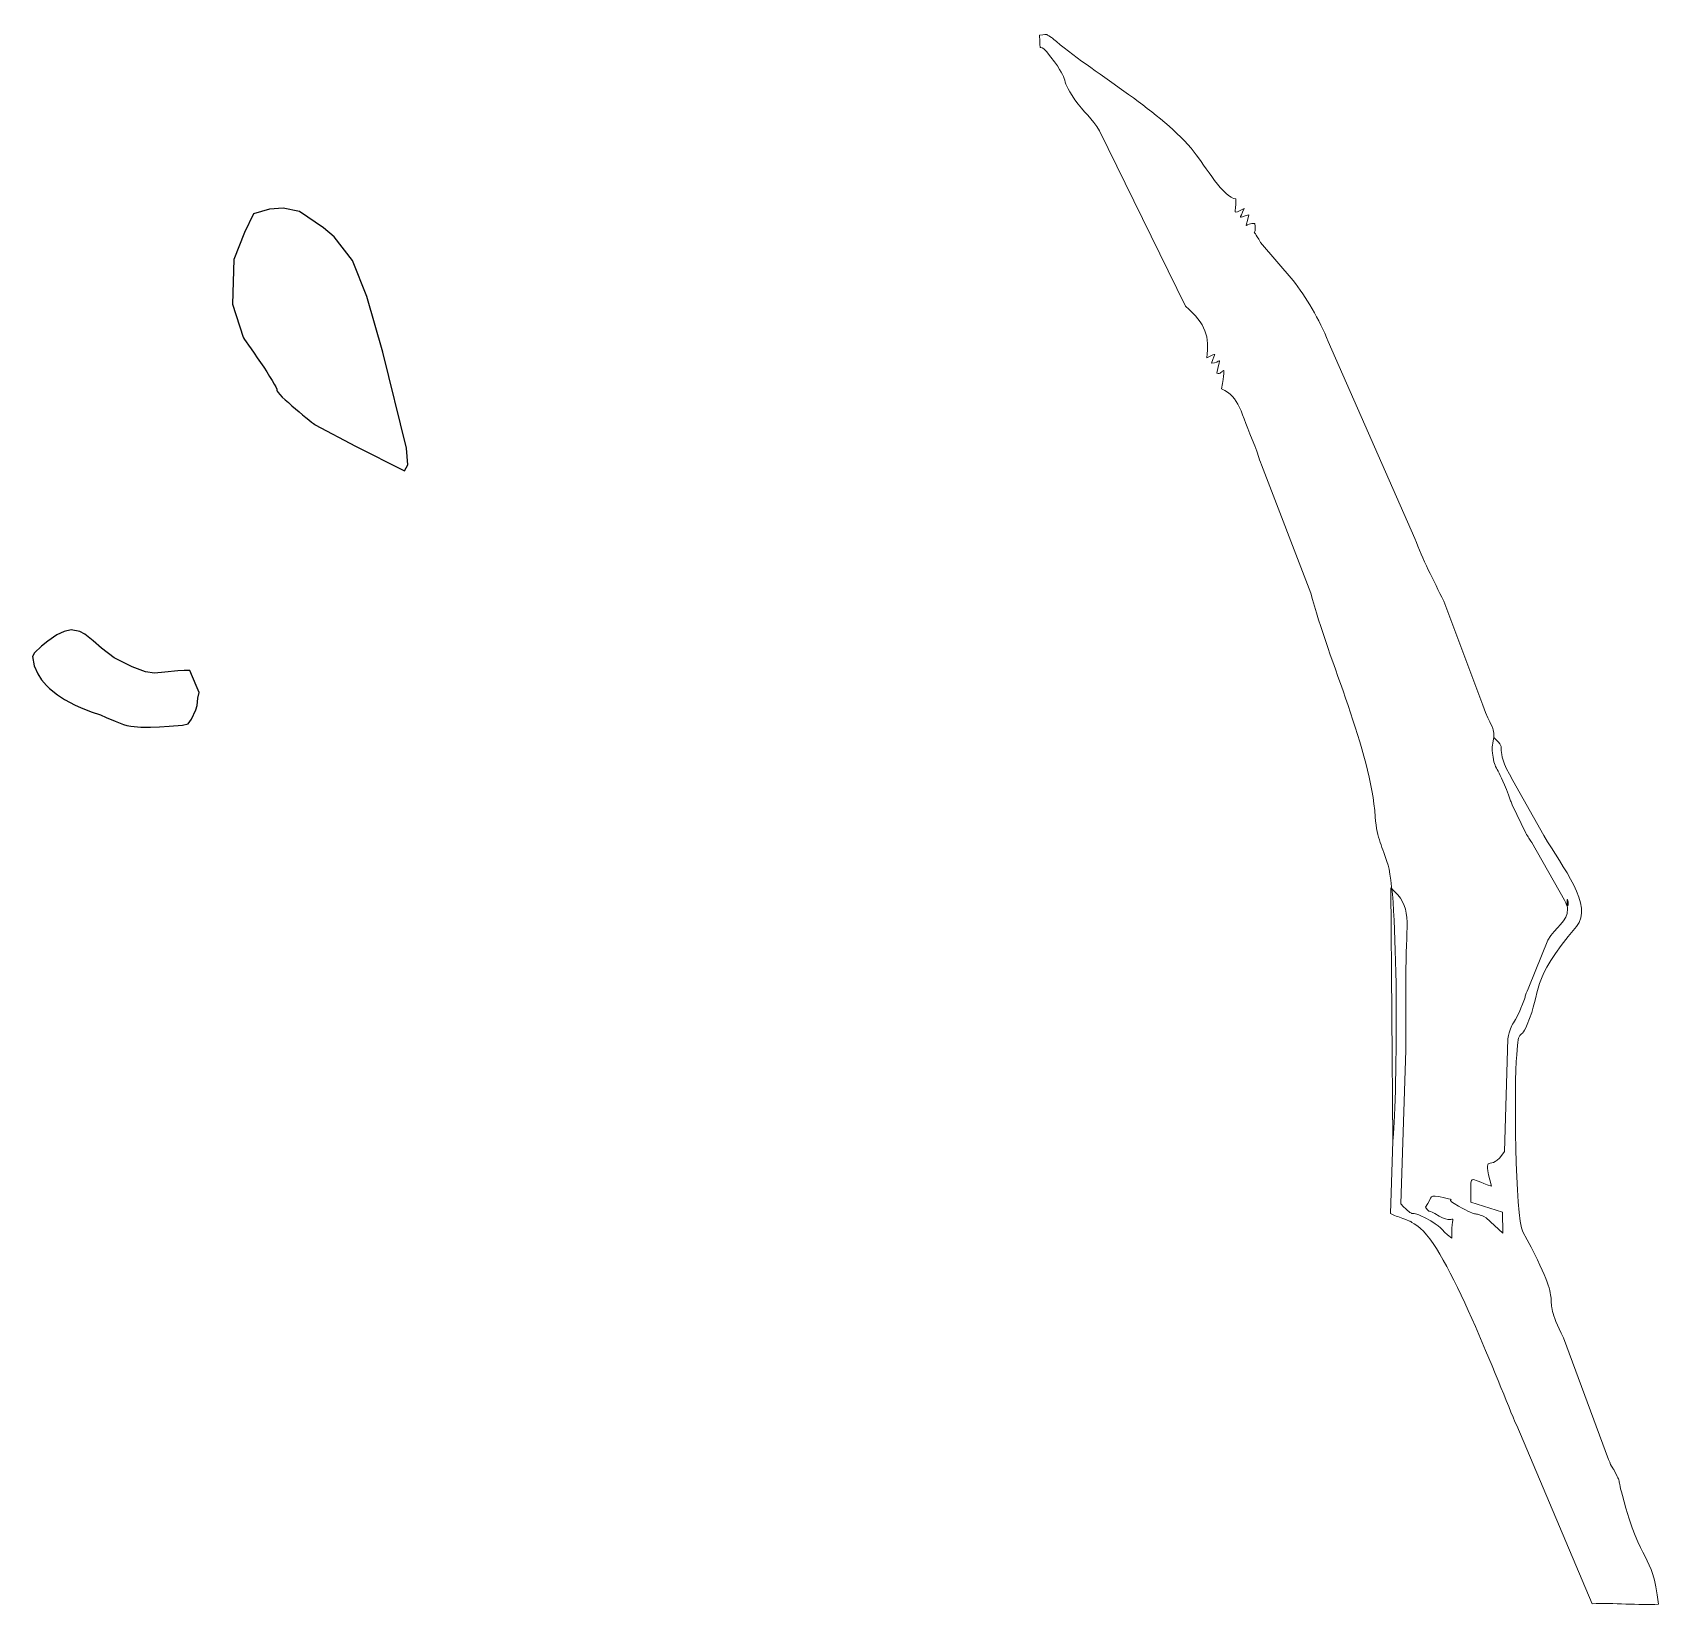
# Model space of a CAD drawing. Header units: millimetres. Extents: x -626 to 457, y -98 to 273.
# Drawn here: x -524.5 to -474.1, y 128.4 to 177.1 of the extents above; entities that cross this region are included whole.
import ezdxf

# ---------------------------------------------------------------- set-up
doc = ezdxf.new("R2010")
doc.units = ezdxf.units.MM
doc.header["$MEASUREMENT"] = 0
doc.layers.add('Layer 1', color=7, linetype='Continuous')

msp = doc.modelspace()

# ---------------------------------------------------------------- linework, layer by layer
at = {"layer": 'Layer 1', "color": 250, "lineweight": 9}
for points, knots in [([(-488.7794, 168.597), (-488.1411, 168.0539), (-488.0339, 167.6456), (-488.1186, 167.0065), (-488.1186, 167.0065), (-487.7791, 167.1509), (-487.8518, 167.1822), (-487.9741, 166.8384), (-487.9741, 166.8384), (-487.6944, 166.8154), (-487.6755, 167.1624), (-487.805, 166.5226), (-487.805, 166.5226), (-487.621, 166.4388), (-487.5037, 166.9874), (-487.6633, 166.0452), (-487.6633, 166.0452), (-487.0904, 165.7718), (-487.0931, 165.3599), (-486.634, 164.2712), (-486.634, 164.2712), (-486.5362, 164.0392), (-486.5245, 163.9228), (-486.4255, 163.69), (-486.4255, 163.69), (-486.4255, 163.69), (-484.9022, 159.7131), (-484.9022, 159.7131), (-484.9022, 159.7131), (-484.3326, 157.5839), (-483.0508, 154.8738), (-482.9009, 152.786), (-482.9009, 152.786), (-482.8482, 152.0539), (-482.682, 151.8945), (-482.5063, 151.2922), (-482.5063, 151.2922), (-482.1565, 150.0932), (-482.2286, 143.6905), (-482.3611, 142.7362), (-482.3611, 142.7362), (-482.3611, 142.7362), (-482.423, 150.5823), (-482.423, 150.5823), (-482.423, 150.5823), (-481.7228, 150.0085), (-481.95, 149.5411), (-481.9517, 148.0724), (-481.9517, 148.0724), (-481.9528, 147.2356), (-481.9517, 146.3986), (-481.9517, 145.5615), (-481.9517, 145.5615), (-481.9517, 145.5615), (-482.1087, 140.7971), (-482.1087, 140.7971), (-482.1087, 140.7971), (-481.5959, 140.2848), (-481.946, 140.6705), (-481.3766, 140.3725), (-481.3766, 140.3725), (-480.7753, 140.0579), (-480.9407, 140.0494), (-480.5327, 139.7362), (-480.5327, 139.7362), (-480.5431, 140.7852), (-480.287, 140.0042), (-481.0602, 140.4957), (-481.0602, 140.4957), (-481.3195, 140.6607), (-481.1703, 140.462), (-481.3462, 140.697), (-481.3462, 140.697), (-481.0956, 141.038), (-481.3012, 141.1094), (-480.7572, 140.9861), (-480.7572, 140.9861), (-480.3364, 140.8907), (-480.7451, 140.9847), (-480.4588, 140.8097), (-480.4588, 140.8097), (-479.6648, 140.3247), (-479.9035, 140.5993), (-479.4661, 140.3671), (-479.4661, 140.3671), (-479.4661, 140.3671), (-478.9547, 139.8887), (-478.9547, 139.8887), (-478.9547, 139.8887), (-478.9547, 139.8887), (-478.9593, 140.5402), (-478.9593, 140.5402), (-478.9593, 140.5402), (-478.9593, 140.5402), (-479.9404, 140.8538), (-479.9404, 140.8538), (-479.9404, 140.8538), (-479.9393, 141.8122), (-480.0425, 141.5679), (-479.3039, 141.3496), (-479.3039, 141.3496), (-479.6023, 142.5143), (-479.3248, 141.6901), (-478.9037, 142.4231), (-478.9037, 142.4231), (-478.9037, 142.4231), (-478.7961, 145.9074), (-478.7961, 145.9074), (-478.7961, 145.9074), (-478.6973, 146.4931), (-478.5951, 146.2479), (-478.283, 147.1401), (-478.283, 147.1401), (-478.2686, 147.1814), (-478.2591, 147.2254), (-478.2435, 147.2669), (-478.2435, 147.2669), (-478.2254, 147.3162), (-478.1676, 147.4641), (-478.1464, 147.5106), (-478.1464, 147.5106), (-478.1464, 147.5106), (-477.5543, 148.9635), (-477.5543, 148.9635), (-477.5543, 148.9635), (-477.3385, 149.372), (-476.9202, 149.542), (-476.9478, 149.9314), (-476.9478, 149.9314), (-477.0034, 150.7156), (-476.819, 149.6339), (-477.0396, 150.2055), (-477.0396, 150.2055), (-477.0396, 150.2055), (-478.0571, 151.9939), (-478.0571, 151.9939), (-478.0571, 151.9939), (-478.1197, 152.0903), (-478.1696, 152.1561), (-478.2397, 152.2828), (-478.2397, 152.2828), (-478.2397, 152.2828), (-478.6628, 153.1577), (-478.6628, 153.1577), (-478.6628, 153.1577), (-478.6787, 153.1981), (-478.6937, 153.2392), (-478.7082, 153.2802), (-478.7082, 153.2802), (-479.0978, 154.3735), (-479.181, 154.1789), (-479.2529, 154.6371), (-479.2529, 154.6371), (-479.3096, 154.9994), (-479.2759, 154.9294), (-479.2281, 155.2378), (-479.2281, 155.2378), (-479.2223, 155.6704), (-479.3313, 155.538), (-479.5697, 156.246), (-479.5697, 156.246), (-479.5697, 156.246), (-480.7764, 159.4638), (-480.7764, 159.4638), (-480.7764, 159.4638), (-481.0964, 160.1095), (-481.4481, 160.7721), (-481.6726, 161.4019), (-481.6726, 161.4019), (-481.6726, 161.4019), (-484.3573, 167.5099), (-484.3573, 167.5099), (-484.3573, 167.5099), (-484.6266, 168.1768), (-485.0549, 168.9009), (-485.446, 169.4001), (-485.446, 169.4001), (-485.446, 169.4001), (-486.4559, 170.5757), (-486.4559, 170.5757), (-486.4559, 170.5757), (-486.7849, 171.1747), (-486.5881, 170.5902), (-486.629, 171.1632), (-486.629, 171.1632), (-486.9243, 171.2066), (-486.9615, 170.8574), (-486.8153, 171.4355), (-486.8153, 171.4355), (-487.1754, 171.3215), (-487.1067, 171.2776), (-486.9578, 171.6223), (-486.9578, 171.6223), (-487.3667, 171.4466), (-487.2155, 171.4327), (-487.2195, 171.9241), (-487.2195, 171.9241), (-487.5915, 171.9437), (-488.1694, 172.9449), (-488.5107, 173.3761), (-488.5107, 173.3761), (-489.5009, 174.6275), (-491.5106, 175.7318), (-492.7786, 176.8005), (-492.7786, 176.8005), (-492.8106, 176.8275), (-492.8983, 176.9033), (-492.9304, 176.9219), (-492.9304, 176.9219), (-493.2, 177.077), (-492.945, 177.0032), (-493.3038, 176.9995), (-493.3038, 176.9995), (-493.2682, 176.3569), (-493.3351, 176.7916), (-493.0877, 176.4878), (-493.0877, 176.4878), (-492.2642, 175.4765), (-492.7417, 175.7675), (-492.2023, 174.9941), (-492.2023, 174.9941), (-491.9382, 174.6156), (-491.6565, 174.414), (-491.445, 174.0277), (-491.445, 174.0277), (-491.445, 174.0277), (-488.7794, 168.597), (-488.7794, 168.597)], [0, 0, 0, 0, 0.0172414, 0.0172414, 0.0172414, 0.0172414, 0.0344828, 0.0344828, 0.0344828, 0.0344828, 0.0517241, 0.0517241, 0.0517241, 0.0517241, 0.0689655, 0.0689655, 0.0689655, 0.0689655, 0.0862069, 0.0862069, 0.0862069, 0.0862069, 0.1034483, 0.1034483, 0.1034483, 0.1034483, 0.1206897, 0.1206897, 0.1206897, 0.1206897, 0.137931, 0.137931, 0.137931, 0.137931, 0.1551724, 0.1551724, 0.1551724, 0.1551724, 0.1724138, 0.1724138, 0.1724138, 0.1724138, 0.1896552, 0.1896552, 0.1896552, 0.1896552, 0.2068966, 0.2068966, 0.2068966, 0.2068966, 0.2241379, 0.2241379, 0.2241379, 0.2241379, 0.2413793, 0.2413793, 0.2413793, 0.2413793, 0.2586207, 0.2586207, 0.2586207, 0.2586207, 0.2758621, 0.2758621, 0.2758621, 0.2758621, 0.2931034, 0.2931034, 0.2931034, 0.2931034, 0.3103448, 0.3103448, 0.3103448, 0.3103448, 0.3275862, 0.3275862, 0.3275862, 0.3275862, 0.3448276, 0.3448276, 0.3448276, 0.3448276, 0.362069, 0.362069, 0.362069, 0.362069, 0.3793103, 0.3793103, 0.3793103, 0.3793103, 0.3965517, 0.3965517, 0.3965517, 0.3965517, 0.4137931, 0.4137931, 0.4137931, 0.4137931, 0.4310345, 0.4310345, 0.4310345, 0.4310345, 0.4482759, 0.4482759, 0.4482759, 0.4482759, 0.4655172, 0.4655172, 0.4655172, 0.4655172, 0.4827586, 0.4827586, 0.4827586, 0.4827586, 0.5, 0.5, 0.5, 0.5, 0.5172414, 0.5172414, 0.5172414, 0.5172414, 0.5344828, 0.5344828, 0.5344828, 0.5344828, 0.5517241, 0.5517241, 0.5517241, 0.5517241, 0.5689655, 0.5689655, 0.5689655, 0.5689655, 0.5862069, 0.5862069, 0.5862069, 0.5862069, 0.6034483, 0.6034483, 0.6034483, 0.6034483, 0.6206897, 0.6206897, 0.6206897, 0.6206897, 0.637931, 0.637931, 0.637931, 0.637931, 0.6551724, 0.6551724, 0.6551724, 0.6551724, 0.6724138, 0.6724138, 0.6724138, 0.6724138, 0.6896552, 0.6896552, 0.6896552, 0.6896552, 0.7068966, 0.7068966, 0.7068966, 0.7068966, 0.7241379, 0.7241379, 0.7241379, 0.7241379, 0.7413793, 0.7413793, 0.7413793, 0.7413793, 0.7586207, 0.7586207, 0.7586207, 0.7586207, 0.7758621, 0.7758621, 0.7758621, 0.7758621, 0.7931034, 0.7931034, 0.7931034, 0.7931034, 0.8103448, 0.8103448, 0.8103448, 0.8103448, 0.8275862, 0.8275862, 0.8275862, 0.8275862, 0.8448276, 0.8448276, 0.8448276, 0.8448276, 0.862069, 0.862069, 0.862069, 0.862069, 0.8793103, 0.8793103, 0.8793103, 0.8793103, 0.8965517, 0.8965517, 0.8965517, 0.8965517, 0.9137931, 0.9137931, 0.9137931, 0.9137931, 0.9310345, 0.9310345, 0.9310345, 0.9310345, 0.9482759, 0.9482759, 0.9482759, 0.9482759, 0.9655172, 0.9655172, 0.9655172, 0.9655172, 1, 1, 1, 1]), ([(-482.3611, 142.7362), (-482.3611, 142.7362), (-482.4305, 140.4957), (-482.4305, 140.4957), (-482.4305, 140.4957), (-482.2394, 140.4005), (-482.1606, 140.4008), (-481.9871, 140.3228), (-481.9871, 140.3228), (-481.7297, 140.2068), (-481.946, 140.3467), (-481.5873, 140.1067), (-481.5873, 140.1067), (-480.6689, 139.4925), (-479.0542, 135.1519), (-478.5216, 133.9286), (-478.5216, 133.9286), (-478.5216, 133.9286), (-476.1883, 128.4132), (-476.1883, 128.4132), (-476.1883, 128.4132), (-475.5394, 128.4486), (-474.7248, 128.3591), (-474.1298, 128.4), (-474.1298, 128.4), (-474.3313, 130.077), (-474.6577, 129.5282), (-475.2491, 131.7649), (-475.2491, 131.7649), (-475.4291, 132.4451), (-475.2497, 132.0402), (-475.5144, 132.5656), (-475.5144, 132.5656), (-475.5342, 132.6053), (-475.574, 132.6207), (-475.6775, 132.8842), (-475.6775, 132.8842), (-475.6775, 132.8842), (-477.0712, 136.6517), (-477.0712, 136.6517), (-477.0712, 136.6517), (-477.9125, 138.289), (-476.8407, 137.1788), (-478.3264, 139.9278), (-478.3264, 139.9278), (-478.5842, 140.4049), (-478.597, 144.526), (-478.5204, 145.4146), (-478.5204, 145.4146), (-478.44, 146.3502), (-478.4508, 145.7665), (-478.1985, 146.3483), (-478.1985, 146.3483), (-477.7248, 147.4417), (-478.1477, 147.6441), (-476.6683, 149.3904), (-476.6683, 149.3904), (-476.1275, 150.0287), (-477.0977, 151.2129), (-477.6755, 152.2026), (-477.6755, 152.2026), (-477.6755, 152.2026), (-478.6365, 153.9066), (-478.6365, 153.9066), (-478.6365, 153.9066), (-479.3006, 155.0613), (-478.7371, 154.7894), (-479.2281, 155.2378), (-479.2281, 155.2378), (-479.2759, 154.9294), (-479.3096, 154.9994), (-479.2529, 154.6371), (-479.2529, 154.6371), (-479.181, 154.1789), (-479.0978, 154.3735), (-478.7082, 153.2802), (-478.7082, 153.2802), (-478.6937, 153.2392), (-478.6787, 153.1981), (-478.6628, 153.1577), (-478.6628, 153.1577), (-478.6628, 153.1577), (-478.2397, 152.2828), (-478.2397, 152.2828), (-478.2397, 152.2828), (-478.1696, 152.1561), (-478.1197, 152.0903), (-478.0571, 151.9939), (-478.0571, 151.9939), (-478.0571, 151.9939), (-477.0396, 150.2055), (-477.0396, 150.2055), (-477.0396, 150.2055), (-476.819, 149.6339), (-477.0034, 150.7156), (-476.9478, 149.9314), (-476.9478, 149.9314), (-476.9202, 149.542), (-477.3385, 149.372), (-477.5543, 148.9635), (-477.5543, 148.9635), (-477.5543, 148.9635), (-478.1464, 147.5106), (-478.1464, 147.5106), (-478.1464, 147.5106), (-478.1676, 147.4641), (-478.2254, 147.3162), (-478.2435, 147.2669), (-478.2435, 147.2669), (-478.2591, 147.2254), (-478.2686, 147.1814), (-478.283, 147.1401), (-478.283, 147.1401), (-478.5951, 146.2479), (-478.6973, 146.4931), (-478.7961, 145.9074), (-478.7961, 145.9074), (-478.7961, 145.9074), (-478.9037, 142.4231), (-478.9037, 142.4231), (-478.9037, 142.4231), (-479.3248, 141.6901), (-479.6023, 142.5143), (-479.3039, 141.3496), (-479.3039, 141.3496), (-480.0425, 141.5679), (-479.9393, 141.8122), (-479.9404, 140.8538), (-479.9404, 140.8538), (-479.9404, 140.8538), (-478.9593, 140.5402), (-478.9593, 140.5402), (-478.9593, 140.5402), (-478.9593, 140.5402), (-478.9547, 139.8887), (-478.9547, 139.8887), (-478.9547, 139.8887), (-478.9547, 139.8887), (-479.4661, 140.3671), (-479.4661, 140.3671), (-479.4661, 140.3671), (-479.9035, 140.5993), (-479.6648, 140.3247), (-480.4588, 140.8097), (-480.4588, 140.8097), (-480.7451, 140.9847), (-480.3364, 140.8907), (-480.7572, 140.9861), (-480.7572, 140.9861), (-481.3012, 141.1094), (-481.0956, 141.038), (-481.3462, 140.697), (-481.3462, 140.697), (-481.1703, 140.462), (-481.3195, 140.6607), (-481.0602, 140.4957), (-481.0602, 140.4957), (-480.287, 140.0042), (-480.5431, 140.7852), (-480.5327, 139.7362), (-480.5327, 139.7362), (-480.9407, 140.0494), (-480.7753, 140.0579), (-481.3766, 140.3725), (-481.3766, 140.3725), (-481.946, 140.6705), (-481.5959, 140.2848), (-482.1087, 140.7971), (-482.1087, 140.7971), (-482.1087, 140.7971), (-481.9517, 145.5615), (-481.9517, 145.5615), (-481.9517, 145.5615), (-481.9517, 146.3986), (-481.9528, 147.2356), (-481.9517, 148.0724), (-481.9517, 148.0724), (-481.95, 149.5411), (-481.7228, 150.0085), (-482.423, 150.5823), (-482.423, 150.5823), (-482.423, 150.5823), (-482.3611, 142.7362), (-482.3611, 142.7362)], [0, 0, 0, 0, 0.0212766, 0.0212766, 0.0212766, 0.0212766, 0.0425532, 0.0425532, 0.0425532, 0.0425532, 0.0638298, 0.0638298, 0.0638298, 0.0638298, 0.0851064, 0.0851064, 0.0851064, 0.0851064, 0.106383, 0.106383, 0.106383, 0.106383, 0.1276596, 0.1276596, 0.1276596, 0.1276596, 0.1489362, 0.1489362, 0.1489362, 0.1489362, 0.1702128, 0.1702128, 0.1702128, 0.1702128, 0.1914894, 0.1914894, 0.1914894, 0.1914894, 0.212766, 0.212766, 0.212766, 0.212766, 0.2340426, 0.2340426, 0.2340426, 0.2340426, 0.2553191, 0.2553191, 0.2553191, 0.2553191, 0.2765957, 0.2765957, 0.2765957, 0.2765957, 0.2978723, 0.2978723, 0.2978723, 0.2978723, 0.3191489, 0.3191489, 0.3191489, 0.3191489, 0.3404255, 0.3404255, 0.3404255, 0.3404255, 0.3617021, 0.3617021, 0.3617021, 0.3617021, 0.3829787, 0.3829787, 0.3829787, 0.3829787, 0.4042553, 0.4042553, 0.4042553, 0.4042553, 0.4255319, 0.4255319, 0.4255319, 0.4255319, 0.4468085, 0.4468085, 0.4468085, 0.4468085, 0.4680851, 0.4680851, 0.4680851, 0.4680851, 0.4893617, 0.4893617, 0.4893617, 0.4893617, 0.5106383, 0.5106383, 0.5106383, 0.5106383, 0.5319149, 0.5319149, 0.5319149, 0.5319149, 0.5531915, 0.5531915, 0.5531915, 0.5531915, 0.5744681, 0.5744681, 0.5744681, 0.5744681, 0.5957447, 0.5957447, 0.5957447, 0.5957447, 0.6170213, 0.6170213, 0.6170213, 0.6170213, 0.6382979, 0.6382979, 0.6382979, 0.6382979, 0.6595745, 0.6595745, 0.6595745, 0.6595745, 0.6808511, 0.6808511, 0.6808511, 0.6808511, 0.7021277, 0.7021277, 0.7021277, 0.7021277, 0.7234043, 0.7234043, 0.7234043, 0.7234043, 0.7446809, 0.7446809, 0.7446809, 0.7446809, 0.7659574, 0.7659574, 0.7659574, 0.7659574, 0.787234, 0.787234, 0.787234, 0.787234, 0.8085106, 0.8085106, 0.8085106, 0.8085106, 0.8297872, 0.8297872, 0.8297872, 0.8297872, 0.8510638, 0.8510638, 0.8510638, 0.8510638, 0.8723404, 0.8723404, 0.8723404, 0.8723404, 0.893617, 0.893617, 0.893617, 0.893617, 0.9148936, 0.9148936, 0.9148936, 0.9148936, 0.9361702, 0.9361702, 0.9361702, 0.9361702, 0.9574468, 0.9574468, 0.9574468, 0.9574468, 1, 1, 1, 1])]:
    msp.add_open_spline(points, degree=3, knots=knots, dxfattribs=at)
at = {"layer": 'Layer 1', "color": 250}
for points, knots in [([(-512.9638, 163.5047), (-512.9638, 163.5047), (-514.4834, 164.2612), (-514.4834, 164.2612), (-514.4834, 164.2612), (-514.4834, 164.2612), (-515.736, 164.9225), (-515.736, 164.9225), (-515.736, 164.9225), (-515.736, 164.9225), (-516.9644, 165.8967), (-516.9214, 165.9988), (-516.9214, 165.9988), (-516.8784, 166.1009), (-517.9692, 167.6393), (-517.9692, 167.6393), (-517.9692, 167.6393), (-517.9692, 167.6393), (-518.2915, 168.6589), (-518.2915, 168.6589), (-518.2915, 168.6589), (-518.2915, 168.6589), (-518.2561, 170.048), (-518.2561, 170.048), (-518.2561, 170.048), (-518.2561, 170.048), (-517.9223, 170.883), (-517.9223, 170.883), (-517.9223, 170.883), (-517.9223, 170.883), (-517.6456, 171.4609), (-517.6456, 171.4609), (-517.6456, 171.4609), (-517.6456, 171.4609), (-517.1522, 171.6075), (-517.1522, 171.6075), (-517.1522, 171.6075), (-517.1522, 171.6075), (-516.7292, 171.6407), (-516.7292, 171.6407), (-516.7292, 171.6407), (-516.7292, 171.6407), (-516.2169, 171.533), (-516.2169, 171.533), (-516.2169, 171.533), (-516.2169, 171.533), (-515.4739, 171.0255), (-515.4739, 171.0255), (-515.4739, 171.0255), (-515.4739, 171.0255), (-515.1505, 170.7447), (-515.1505, 170.7447), (-515.1505, 170.7447), (-515.1505, 170.7447), (-514.5761, 170.0171), (-514.5761, 170.0171), (-514.5761, 170.0171), (-514.5761, 170.0171), (-514.1313, 168.8987), (-514.1313, 168.8987), (-514.1313, 168.8987), (-514.1313, 168.8987), (-513.6369, 167.1717), (-513.6369, 167.1717), (-513.6369, 167.1717), (-513.6369, 167.1717), (-512.9059, 164.2058), (-512.9059, 164.2058), (-512.9059, 164.2058), (-512.9059, 164.2058), (-512.8615, 163.6883), (-512.8615, 163.6883), (-512.8615, 163.6883), (-512.8615, 163.6883), (-512.9638, 163.5047), (-512.9638, 163.5047)], [0, 0, 0, 0, 0.05, 0.05, 0.05, 0.05, 0.1, 0.1, 0.1, 0.1, 0.15, 0.15, 0.15, 0.15, 0.2, 0.2, 0.2, 0.2, 0.25, 0.25, 0.25, 0.25, 0.3, 0.3, 0.3, 0.3, 0.35, 0.35, 0.35, 0.35, 0.4, 0.4, 0.4, 0.4, 0.45, 0.45, 0.45, 0.45, 0.5, 0.5, 0.5, 0.5, 0.55, 0.55, 0.55, 0.55, 0.6, 0.6, 0.6, 0.6, 0.65, 0.65, 0.65, 0.65, 0.7, 0.7, 0.7, 0.7, 0.75, 0.75, 0.75, 0.75, 0.8, 0.8, 0.8, 0.8, 0.85, 0.85, 0.85, 0.85, 0.9, 0.9, 0.9, 0.9, 1, 1, 1, 1]), ([(-524.0128, 158.2309), (-524.0128, 158.2309), (-523.7385, 158.4201), (-523.7385, 158.4201), (-523.7385, 158.4201), (-523.7385, 158.4201), (-523.5132, 158.5274), (-523.5132, 158.5274), (-523.5132, 158.5274), (-523.5132, 158.5274), (-523.2969, 158.5727), (-523.2969, 158.5727), (-523.2969, 158.5727), (-523.2969, 158.5727), (-523.0257, 158.5248), (-523.0257, 158.5248), (-523.0257, 158.5248), (-523.0257, 158.5248), (-522.865, 158.4377), (-522.865, 158.4377), (-522.865, 158.4377), (-522.865, 158.4377), (-522.6061, 158.2318), (-522.6061, 158.2318), (-522.6061, 158.2318), (-522.6061, 158.2318), (-522.3518, 158.0072), (-522.3518, 158.0072), (-522.3518, 158.0072), (-522.3518, 158.0072), (-521.9581, 157.7108), (-521.9581, 157.7108), (-521.9581, 157.7108), (-521.9581, 157.7108), (-521.4025, 157.4319), (-521.4025, 157.4319), (-521.4025, 157.4319), (-521.4025, 157.4319), (-520.9903, 157.2799), (-520.9903, 157.2799), (-520.9903, 157.2799), (-520.9903, 157.2799), (-520.7091, 157.2352), (-520.7091, 157.2352), (-520.7091, 157.2352), (-520.7091, 157.2352), (-520.3894, 157.269), (-520.3894, 157.269), (-520.3894, 157.269), (-520.3894, 157.269), (-519.9866, 157.3101), (-519.9866, 157.3101), (-519.9866, 157.3101), (-519.9866, 157.3101), (-519.7963, 157.316), (-519.7963, 157.316), (-519.7963, 157.316), (-519.7963, 157.316), (-519.6208, 157.3155), (-519.6208, 157.3155), (-519.6208, 157.3155), (-519.6208, 157.3155), (-519.4236, 156.8529), (-519.4236, 156.8529), (-519.4236, 156.8529), (-519.4236, 156.8529), (-519.3301, 156.6327), (-519.3301, 156.6327), (-519.3301, 156.6327), (-519.3301, 156.6327), (-519.3668, 156.4597), (-519.3668, 156.4597), (-519.3668, 156.4597), (-519.3668, 156.4597), (-519.3945, 156.2349), (-519.3945, 156.2349), (-519.3945, 156.2349), (-519.3945, 156.2349), (-519.435, 156.095), (-519.435, 156.095), (-519.435, 156.095), (-519.435, 156.095), (-519.5694, 155.8136), (-519.5694, 155.8136), (-519.5694, 155.8136), (-519.5694, 155.8136), (-519.6643, 155.6676), (-519.6643, 155.6676), (-519.6643, 155.6676), (-519.6643, 155.6676), (-519.8476, 155.62), (-519.8476, 155.62), (-519.8476, 155.62), (-519.8476, 155.62), (-520.2607, 155.5907), (-520.2607, 155.5907), (-520.2607, 155.5907), (-520.2607, 155.5907), (-520.5603, 155.5742), (-520.5603, 155.5742), (-520.5603, 155.5742), (-520.5603, 155.5742), (-520.8383, 155.5653), (-520.8383, 155.5653), (-520.8383, 155.5653), (-520.8383, 155.5653), (-521.1343, 155.5673), (-521.1343, 155.5673), (-521.1343, 155.5673), (-521.1343, 155.5673), (-521.4473, 155.5949), (-521.4473, 155.5949), (-521.4473, 155.5949), (-521.4473, 155.5949), (-521.5678, 155.6181), (-521.5678, 155.6181), (-521.5678, 155.6181), (-521.5678, 155.6181), (-521.6697, 155.6452), (-521.6697, 155.6452), (-521.6697, 155.6452), (-521.6697, 155.6452), (-521.7767, 155.6815), (-521.7767, 155.6815), (-521.7767, 155.6815), (-521.7767, 155.6815), (-521.9311, 155.7452), (-521.9311, 155.7452), (-521.9311, 155.7452), (-521.9311, 155.7452), (-522.2041, 155.8663), (-522.2041, 155.8663), (-522.2041, 155.8663), (-522.2041, 155.8663), (-522.3885, 155.9413), (-522.3885, 155.9413), (-522.3885, 155.9413), (-522.3885, 155.9413), (-522.6695, 156.0423), (-522.6695, 156.0423), (-522.6695, 156.0423), (-522.6695, 156.0423), (-522.9994, 156.1697), (-522.9994, 156.1697), (-522.9994, 156.1697), (-522.9994, 156.1697), (-523.1632, 156.2431), (-523.1632, 156.2431), (-523.1632, 156.2431), (-523.1632, 156.2431), (-523.5004, 156.4219), (-523.5004, 156.4219), (-523.5004, 156.4219), (-523.5004, 156.4219), (-523.7146, 156.5611), (-523.7146, 156.5611), (-523.7146, 156.5611), (-523.7146, 156.5611), (-523.9643, 156.7622), (-523.9643, 156.7622), (-523.9643, 156.7622), (-523.9643, 156.7622), (-524.0586, 156.8543), (-524.0586, 156.8543), (-524.0586, 156.8543), (-524.0586, 156.8543), (-524.2058, 157.0271), (-524.2058, 157.0271), (-524.2058, 157.0271), (-524.2058, 157.0271), (-524.3246, 157.2104), (-524.3246, 157.2104), (-524.3246, 157.2104), (-524.3246, 157.2104), (-524.4336, 157.465), (-524.4336, 157.465), (-524.4336, 157.465), (-524.4336, 157.465), (-524.489, 157.7471), (-524.489, 157.7471), (-524.489, 157.7471), (-524.489, 157.7471), (-524.4267, 157.8652), (-524.4267, 157.8652), (-524.4267, 157.8652), (-524.4267, 157.8652), (-524.2069, 158.0689), (-524.2069, 158.0689), (-524.2069, 158.0689), (-524.2069, 158.0689), (-524.0128, 158.2309), (-524.0128, 158.2309)], [0, 0, 0, 0, 0.0204082, 0.0204082, 0.0204082, 0.0204082, 0.0408163, 0.0408163, 0.0408163, 0.0408163, 0.0612245, 0.0612245, 0.0612245, 0.0612245, 0.0816327, 0.0816327, 0.0816327, 0.0816327, 0.1020408, 0.1020408, 0.1020408, 0.1020408, 0.122449, 0.122449, 0.122449, 0.122449, 0.1428571, 0.1428571, 0.1428571, 0.1428571, 0.1632653, 0.1632653, 0.1632653, 0.1632653, 0.1836735, 0.1836735, 0.1836735, 0.1836735, 0.2040816, 0.2040816, 0.2040816, 0.2040816, 0.2244898, 0.2244898, 0.2244898, 0.2244898, 0.244898, 0.244898, 0.244898, 0.244898, 0.2653061, 0.2653061, 0.2653061, 0.2653061, 0.2857143, 0.2857143, 0.2857143, 0.2857143, 0.3061224, 0.3061224, 0.3061224, 0.3061224, 0.3265306, 0.3265306, 0.3265306, 0.3265306, 0.3469388, 0.3469388, 0.3469388, 0.3469388, 0.3673469, 0.3673469, 0.3673469, 0.3673469, 0.3877551, 0.3877551, 0.3877551, 0.3877551, 0.4081633, 0.4081633, 0.4081633, 0.4081633, 0.4285714, 0.4285714, 0.4285714, 0.4285714, 0.4489796, 0.4489796, 0.4489796, 0.4489796, 0.4693878, 0.4693878, 0.4693878, 0.4693878, 0.4897959, 0.4897959, 0.4897959, 0.4897959, 0.5102041, 0.5102041, 0.5102041, 0.5102041, 0.5306122, 0.5306122, 0.5306122, 0.5306122, 0.5510204, 0.5510204, 0.5510204, 0.5510204, 0.5714286, 0.5714286, 0.5714286, 0.5714286, 0.5918367, 0.5918367, 0.5918367, 0.5918367, 0.6122449, 0.6122449, 0.6122449, 0.6122449, 0.6326531, 0.6326531, 0.6326531, 0.6326531, 0.6530612, 0.6530612, 0.6530612, 0.6530612, 0.6734694, 0.6734694, 0.6734694, 0.6734694, 0.6938776, 0.6938776, 0.6938776, 0.6938776, 0.7142857, 0.7142857, 0.7142857, 0.7142857, 0.7346939, 0.7346939, 0.7346939, 0.7346939, 0.755102, 0.755102, 0.755102, 0.755102, 0.7755102, 0.7755102, 0.7755102, 0.7755102, 0.7959184, 0.7959184, 0.7959184, 0.7959184, 0.8163265, 0.8163265, 0.8163265, 0.8163265, 0.8367347, 0.8367347, 0.8367347, 0.8367347, 0.8571429, 0.8571429, 0.8571429, 0.8571429, 0.877551, 0.877551, 0.877551, 0.877551, 0.8979592, 0.8979592, 0.8979592, 0.8979592, 0.9183673, 0.9183673, 0.9183673, 0.9183673, 0.9387755, 0.9387755, 0.9387755, 0.9387755, 0.9591837, 0.9591837, 0.9591837, 0.9591837, 1, 1, 1, 1])]:
    msp.add_open_spline(points, degree=3, knots=knots, dxfattribs=at)

doc.saveas('drawing.dxf')
